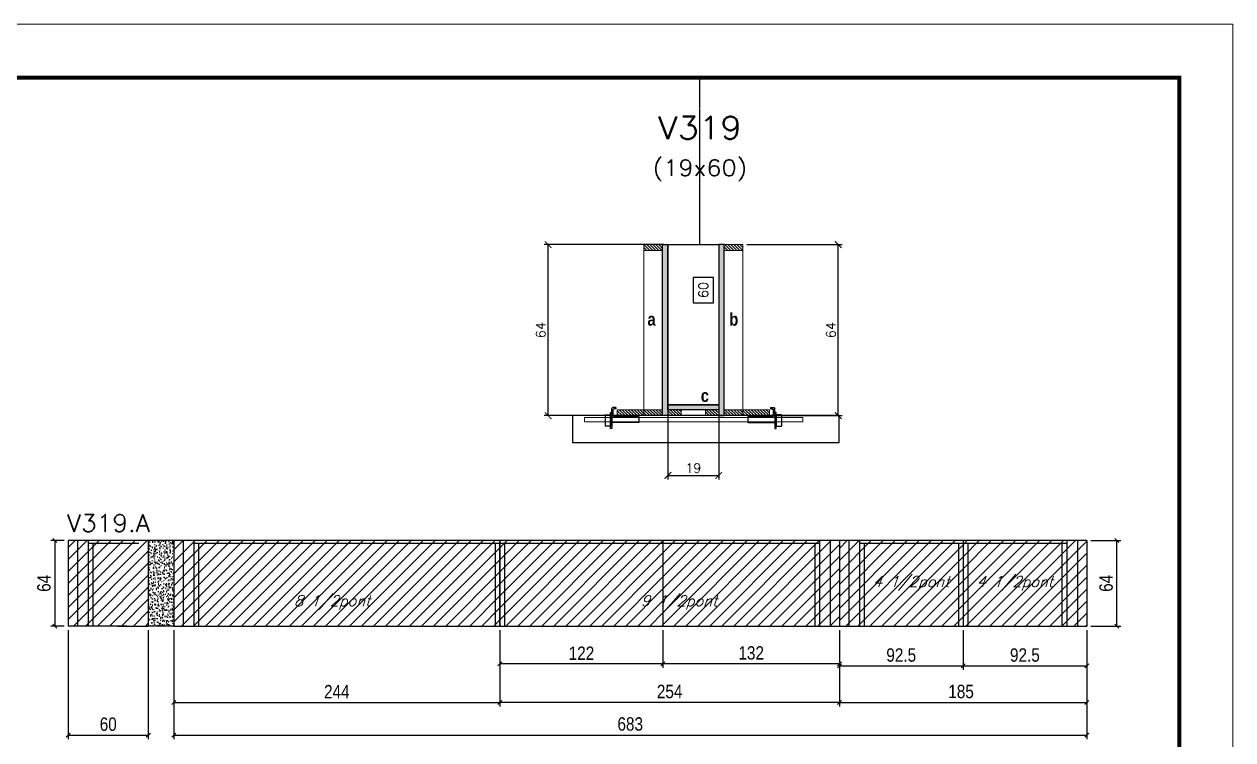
# Model space of a CAD drawing. Extents: x 137137 to 143418, y 10464 to 34486.
# Drawn here: x 142473 to 143377, y 24762 to 25297 of the extents above; entities that cross this region are included whole.
import ezdxf
from ezdxf.enums import TextEntityAlignment as Align

# ---------------------------------------------------------------- set-up
doc = ezdxf.new("R2010")
doc.units = 0
doc.linetypes.add('DASHED', pattern=[0.75, 0.5, -0.25])
doc.linetypes.add('HIDDEN', pattern=[0.375, 0.25, -0.125])
for name, color, linetype in [('barrote', 251, 'Continuous'), ('COTA', 241, 'Continuous'), ('Cota Seção (2x)', 4, 'Continuous'), ('detalhes', 4, 'Continuous'), ('Painéis', 200, 'Continuous'), ('presilha', 1, 'Continuous'), ('SARR_2.2x7', 40, 'Continuous'), ('SARR_3.5x7', 81, 'Continuous'), ('texto', 7, 'Continuous'), ('Texto de Titulo', 7, 'Continuous'), ('Texto Qtd Sarr', 242, 'Continuous')]:
    doc.layers.add(name, color=color, linetype=linetype)
for name, color, linetype, lineweight in [('CONCRETO', 251, 'Continuous', 25), ('Folhas', 255, 'Continuous', 9), ('Hachura', 251, 'Continuous', 9), ('Madeira', 126, 'Continuous', 18), ('SARRAFO DE PRESSAO', 251, 'DASHED', 9), ('SCO-___-LAJ', 2, 'Continuous', 0), ('Texto Seção', 7, 'Continuous', 15)]:
    doc.layers.add(name, color=color, linetype=linetype, lineweight=lineweight)
doc.styles.add('COTA TECNICA', font='techl___.ttf', dxfattribs={"height": 10})
doc.styles.add('REGUA-120', font='ROMANS.shx', dxfattribs={"height": 15})
doc.styles.add('Romans', font='romans.shx')
doc.styles.add('TECNICA', font='techb___.ttf', dxfattribs={"height": 10})
doc.dimstyles.new('Cota Seção (2x)', dxfattribs={"dimtxt": 7, "dimasz": 5, "dimexe": 3, "dimexo": 3, "dimgap": 2, "dimtad": 3, "dimdec": 1, "dimlfac": 0.5, "dimzin": 12, "dimdsep": 46, "dimtxsty": 'Romans', "dimblk": 'ARCHTICK', "dimcen": 0, "dimclrd": 4, "dimclre": 4, "dimclrt": 1, "dimadec": 1, "dimazin": 3, "dimtfac": 1, "dimtdec": 1, "dimtmove": 0, "dimatfit": 3, "dimldrblk": 'OBLIQUE', "dimfxl": 1, "dimtolj": 1, "dimtzin": 12, "dimarcsym": 0})
doc.dimstyles.new('Cota Seção interna', dxfattribs={"dimtxt": 7, "dimasz": 6, "dimexe": 0.18, "dimexo": 2, "dimgap": -4, "dimtad": 3, "dimdec": 1, "dimlfac": 0.5, "dimzin": 12, "dimdsep": 46, "dimtxsty": 'Romans', "dimblk": 'ARCHTICK', "dimcen": 0.09, "dimse1": 1, "dimse2": 1, "dimsd1": 1, "dimsd2": 1, "dimclrd": 180, "dimclre": 5, "dimclrt": 1, "dimadec": 0, "dimazin": 3, "dimtfac": 1, "dimtdec": 1, "dimtofl": 0, "dimtmove": 0, "dimatfit": 3, "dimldrblk": 'ARCHTICK', "dimfxl": 1, "dimtolj": 1, "dimtzin": 0, "dimarcsym": 0})
doc.dimstyles.new('PAINEL', dxfattribs={"dimtxt": 10, "dimasz": 3, "dimexe": 3, "dimexo": 3, "dimgap": 3, "dimtad": 1, "dimdec": 1, "dimzin": 12, "dimdsep": 46, "dimtxsty": 'COTA TECNICA', "dimblk1": 'OBLIQUE', "dimblk2": 'OBLIQUE', "dimsah": 1, "dimcen": 0.9, "dimclrd": 4, "dimclre": 4, "dimclrt": 240, "dimadec": 1, "dimazin": 3, "dimtfac": 1, "dimtdec": 1, "dimtmove": 0, "dimatfit": 3, "dimfxl": 1, "dimtolj": 1, "dimtzin": 12, "dimarcsym": 0})
pattern_1 = [(315, (165911.305, 16774.5315), (1.12253202, 1.12253202), [])]
pattern_2 = [(315, (165911.305, 16700.9315), (1.12253202, 1.12253202), [])]
pattern_3 = [(45, (4571.397, -6891.4506), (-4.49012806, 4.49012806), [])]
pattern_4 = [(45, (1007.3944, -8015.778), (-4.49012806, 4.49012806), [])]

# ---------------------------------------------------------------- blocks, each defined once
blk = doc.blocks.new('9999999999')
at = {"layer": 'Folhas'}
blk.add_lwpolyline([(98138.98, 34190.21), (99623.98, 34190.21), (99623.98, 35240.21), (98138.98, 35240.21)], close=True, dxfattribs=at)
at = {"layer": 'Folhas', "color": 30, "const_width": 3}
blk.add_lwpolyline([(98213.98, 34230.21), (99583.98, 34230.21), (99583.98, 35200.21), (98213.98, 35200.21)], close=True, dxfattribs=at)
blk = doc.blocks.new('_Oblique')
at = {"color": 0, "linetype": 'ByBlock', "lineweight": -2}
blk.add_line((-0.5, -0.5), (0.5, 0.5), dxfattribs=at)
blk = doc.blocks.new('*D1486')
at = {"layer": 'COTA', "color": 4, "linetype": 'ByBlock', "lineweight": -2, "transparency": 16777216}
for p, q in [((142502.99, 24910.68), (142493.06, 24910.68)), ((142496.06, 24910.68), (142496.06, 24846.68)), ((142502.99, 24846.68), (142493.06, 24846.68))]:
    blk.add_line(p, q, dxfattribs=at)
at = {"layer": 'Defpoints', "color": 0, "linetype": 'ByBlock', "transparency": 16777216}
for p in [(142505.99, 24910.68), (142496.06, 24846.68), (142505.99, 24846.68)]:
    blk.add_point(p, dxfattribs=at)
at = {"layer": 'COTA', "color": 4, "linetype": 'ByBlock', "lineweight": -2, "transparency": 16777216, "xscale": 3, "yscale": 3, "zscale": 3}
for p, rotation in [((142496.06, 24910.68), 90), ((142496.06, 24846.68), 270)]:
    blk.add_blockref('_Oblique', p, dxfattribs=dict(at, rotation=rotation))
at = {"layer": 'COTA', "color": 240, "linetype": 'ByBlock', "transparency": 16777216, "insert": (142487.95, 24878.68), "char_height": 10, "attachment_point": 5, "rotation": 90, "style": 'COTA TECNICA'}
blk.add_mtext('\\A1;64', dxfattribs=at)
blk = doc.blocks.new('*D1487')
at = {"layer": 'COTA', "color": 4, "linetype": 'ByBlock', "lineweight": -2, "transparency": 16777216}
for p, q in [((142505.99, 24843.68), (142505.99, 24762.11)), ((142565.99, 24843.68), (142565.99, 24762.11)), ((142505.99, 24765.11), (142565.99, 24765.11))]:
    blk.add_line(p, q, dxfattribs=at)
at = {"layer": 'Defpoints', "color": 0, "linetype": 'ByBlock', "transparency": 16777216}
for p in [(142505.99, 24846.68), (142565.99, 24846.68), (142565.99, 24765.11)]:
    blk.add_point(p, dxfattribs=at)
at = {"layer": 'COTA', "color": 4, "linetype": 'ByBlock', "lineweight": -2, "transparency": 16777216, "xscale": 3, "yscale": 3, "zscale": 3, "rotation": 180}
blk.add_blockref('_Oblique', (142505.99, 24765.11), dxfattribs=at)
at = {"layer": 'COTA', "color": 4, "linetype": 'ByBlock', "lineweight": -2, "transparency": 16777216, "xscale": 3, "yscale": 3, "zscale": 3}
blk.add_blockref('_Oblique', (142565.99, 24765.11), dxfattribs=at)
at = {"layer": 'COTA', "color": 240, "linetype": 'ByBlock', "transparency": 16777216, "insert": (142535.99, 24773.22), "char_height": 10, "attachment_point": 5, "style": 'COTA TECNICA'}
blk.add_mtext('\\A1;60', dxfattribs=at)
blk = doc.blocks.new('*D1455')
at = {"layer": 'COTA', "color": 4, "linetype": 'ByBlock', "lineweight": -2, "transparency": 16777216}
for p, q in [((142584.99, 24843.68), (142584.99, 24786.55)), ((142828.99, 24843.68), (142828.99, 24786.55)), ((142584.99, 24789.55), (142828.99, 24789.55))]:
    blk.add_line(p, q, dxfattribs=at)
at = {"layer": 'Defpoints', "color": 0, "linetype": 'ByBlock', "transparency": 16777216}
for p in [(142584.99, 24846.68), (142828.99, 24846.68), (142828.99, 24789.55)]:
    blk.add_point(p, dxfattribs=at)
at = {"layer": 'COTA', "color": 4, "linetype": 'ByBlock', "lineweight": -2, "transparency": 16777216, "xscale": 3, "yscale": 3, "zscale": 3, "rotation": 180}
blk.add_blockref('_Oblique', (142584.99, 24789.55), dxfattribs=at)
at = {"layer": 'COTA', "color": 4, "linetype": 'ByBlock', "lineweight": -2, "transparency": 16777216, "xscale": 3, "yscale": 3, "zscale": 3}
blk.add_blockref('_Oblique', (142828.99, 24789.55), dxfattribs=at)
at = {"layer": 'COTA', "color": 240, "linetype": 'ByBlock', "transparency": 16777216, "insert": (142706.99, 24797.62), "char_height": 10, "attachment_point": 5, "style": 'COTA TECNICA'}
blk.add_mtext('\\A1;244', dxfattribs=at)
blk = doc.blocks.new('*D1456')
at = {"layer": 'COTA', "color": 4, "linetype": 'ByBlock', "lineweight": -2, "transparency": 16777216}
for p, q in [((142828.99, 24843.68), (142828.99, 24786.55)), ((143082.99, 24843.68), (143082.99, 24786.55)), ((143082.99, 24789.55), (142828.99, 24789.55))]:
    blk.add_line(p, q, dxfattribs=at)
at = {"layer": 'Defpoints', "color": 0, "linetype": 'ByBlock', "transparency": 16777216}
for p in [(142828.99, 24846.68), (143082.99, 24846.68), (142828.99, 24789.55)]:
    blk.add_point(p, dxfattribs=at)
at = {"layer": 'COTA', "color": 4, "linetype": 'ByBlock', "lineweight": -2, "transparency": 16777216, "xscale": 3, "yscale": 3, "zscale": 3, "rotation": 180}
blk.add_blockref('_Oblique', (142828.99, 24789.55), dxfattribs=at)
at = {"layer": 'COTA', "color": 4, "linetype": 'ByBlock', "lineweight": -2, "transparency": 16777216, "xscale": 3, "yscale": 3, "zscale": 3}
blk.add_blockref('_Oblique', (143082.99, 24789.55), dxfattribs=at)
at = {"layer": 'COTA', "color": 240, "linetype": 'ByBlock', "transparency": 16777216, "insert": (142955.99, 24797.66), "char_height": 10, "attachment_point": 5, "style": 'COTA TECNICA'}
blk.add_mtext('\\A1;254', dxfattribs=at)
blk = doc.blocks.new('*D1457')
at = {"layer": 'COTA', "color": 4, "linetype": 'ByBlock', "lineweight": -2, "transparency": 16777216}
for p, q in [((142950.99, 24843.68), (142950.99, 24815.32)), ((143082.99, 24843.68), (143082.99, 24815.32)), ((143082.99, 24818.32), (142950.99, 24818.32))]:
    blk.add_line(p, q, dxfattribs=at)
at = {"layer": 'Defpoints', "color": 0, "linetype": 'ByBlock', "transparency": 16777216}
for p in [(142950.99, 24846.68), (143082.99, 24846.68), (142950.99, 24818.32)]:
    blk.add_point(p, dxfattribs=at)
at = {"layer": 'COTA', "color": 4, "linetype": 'ByBlock', "lineweight": -2, "transparency": 16777216, "xscale": 3, "yscale": 3, "zscale": 3, "rotation": 180}
blk.add_blockref('_Oblique', (142950.99, 24818.32), dxfattribs=at)
at = {"layer": 'COTA', "color": 4, "linetype": 'ByBlock', "lineweight": -2, "transparency": 16777216, "xscale": 3, "yscale": 3, "zscale": 3}
blk.add_blockref('_Oblique', (143082.99, 24818.32), dxfattribs=at)
at = {"layer": 'COTA', "color": 240, "linetype": 'ByBlock', "transparency": 16777216, "insert": (143016.99, 24826.53), "char_height": 10, "attachment_point": 5, "style": 'COTA TECNICA'}
blk.add_mtext('\\A1;132', dxfattribs=at)
blk = doc.blocks.new('*D1458')
at = {"layer": 'COTA', "color": 4, "linetype": 'ByBlock', "lineweight": -2, "transparency": 16777216}
for p, q in [((142828.99, 24843.68), (142828.99, 24815.32)), ((142950.99, 24843.68), (142950.99, 24815.32)), ((142950.99, 24818.32), (142828.99, 24818.32))]:
    blk.add_line(p, q, dxfattribs=at)
at = {"layer": 'Defpoints', "color": 0, "linetype": 'ByBlock', "transparency": 16777216}
for p in [(142828.99, 24846.68), (142950.99, 24846.68), (142828.99, 24818.32)]:
    blk.add_point(p, dxfattribs=at)
at = {"layer": 'COTA', "color": 4, "linetype": 'ByBlock', "lineweight": -2, "transparency": 16777216, "xscale": 3, "yscale": 3, "zscale": 3, "rotation": 180}
blk.add_blockref('_Oblique', (142828.99, 24818.32), dxfattribs=at)
at = {"layer": 'COTA', "color": 4, "linetype": 'ByBlock', "lineweight": -2, "transparency": 16777216, "xscale": 3, "yscale": 3, "zscale": 3}
blk.add_blockref('_Oblique', (142950.99, 24818.32), dxfattribs=at)
at = {"layer": 'COTA', "color": 240, "linetype": 'ByBlock', "transparency": 16777216, "insert": (142889.99, 24826.37), "char_height": 10, "attachment_point": 5, "style": 'COTA TECNICA'}
blk.add_mtext('\\A1;122', dxfattribs=at)
blk = doc.blocks.new('_ArchTick')
at = {"color": 0, "linetype": 'ByBlock', "const_width": 0.15}
blk.add_lwpolyline([(-0.5, -0.5), (0.5, 0.5)], dxfattribs=at)
blk = doc.blocks.new('*D1459')
at = {"layer": 'COTA', "color": 4, "lineweight": -2, "transparency": 16777216}
for p, q in [((142951.68, 25132.18), (142862.04, 25132.18)), ((142865.04, 25004.18), (142865.04, 25132.18)), ((142913.68, 25004.18), (142862.04, 25004.18))]:
    blk.add_line(p, q, dxfattribs=at)
at = {"layer": 'Defpoints', "color": 0, "transparency": 16777216}
for p in [(142865.04, 25132.18), (142954.68, 25132.18), (142916.68, 25004.18)]:
    blk.add_point(p, dxfattribs=at)
at = {"layer": 'COTA', "color": 4, "lineweight": -2, "transparency": 16777216, "xscale": 5, "yscale": 5, "zscale": 5}
for p, rotation in [((142865.04, 25132.18), 90), ((142865.04, 25004.18), 270)]:
    blk.add_blockref('_ArchTick', p, dxfattribs=dict(at, rotation=rotation))
at = {"layer": 'COTA', "color": 1, "transparency": 16777216, "insert": (142859.54, 25068.18), "char_height": 7, "attachment_point": 5, "rotation": 90, "style": 'Romans'}
blk.add_mtext('\\A1;64', dxfattribs=at)
blk = doc.blocks.new('*D1460')
at = {"layer": 'COTA', "color": 4, "lineweight": -2, "transparency": 16777216}
for p, q in [((143013.68, 25132.18), (143085.16, 25132.18)), ((143082.16, 25004.18), (143082.16, 25132.18)), ((143033.68, 25004.18), (143085.16, 25004.18))]:
    blk.add_line(p, q, dxfattribs=at)
at = {"layer": 'Defpoints', "color": 0, "transparency": 16777216}
for p in [(143010.68, 25132.18), (143082.16, 25132.18), (143030.68, 25004.18)]:
    blk.add_point(p, dxfattribs=at)
at = {"layer": 'COTA', "color": 4, "lineweight": -2, "transparency": 16777216, "xscale": 5, "yscale": 5, "zscale": 5}
for p, rotation in [((143082.16, 25132.18), 90), ((143082.16, 25004.18), 270)]:
    blk.add_blockref('_ArchTick', p, dxfattribs=dict(at, rotation=rotation))
at = {"layer": 'COTA', "color": 1, "transparency": 16777216, "insert": (143076.66, 25068.18), "char_height": 7, "attachment_point": 5, "rotation": 90, "style": 'Romans'}
blk.add_mtext('\\A1;64', dxfattribs=at)
blk = doc.blocks.new('*D1461')
at = {"layer": 'Cota Seção (2x)', "color": 180, "lineweight": -2, "transparency": 16777216}
for p, q in [((142988.68, 25107.68), (142973.68, 25107.68)), ((142973.68, 25107.68), (142973.68, 25088.68)), ((142988.68, 25088.68), (142988.68, 25107.68)), ((142973.68, 25088.68), (142988.68, 25088.68))]:
    blk.add_line(p, q, dxfattribs=at)
at = {"layer": 'Defpoints', "color": 0, "transparency": 16777216}
for p in [(142992.68, 25132.18), (142992.68, 25132.18), (142992.68, 25012.18)]:
    blk.add_point(p, dxfattribs=at)
at = {"layer": 'Cota Seção (2x)', "color": 1, "transparency": 16777216, "insert": (142981.18, 25098.18), "char_height": 7, "attachment_point": 5, "rotation": 90, "style": 'Romans'}
blk.add_mtext('\\A1;60', dxfattribs=at)
blk = doc.blocks.new('titulo1')
at = {"layer": 'Defpoints', "color": 252, "linetype": 'HIDDEN', "ltscale": 2}
blk.add_line((0, 0), (0, 125), dxfattribs=at)
at = {"layer": 'Defpoints', "style": 'Romans', "oblique": 15}
blk.add_attdef('FOLHA', text='', height=10, dxfattribs=at).set_placement((0, 15.58), align=Align.MIDDLE_CENTER)
at = {"layer": 'Texto Qtd Sarr', "color": 3, "style": 'Romans', "oblique": 15}
for tag, height, p in [('TITULO', 17, (0, 71.45)), ('SEÇÃO', 12, (0, 41.55))]:
    blk.add_attdef(tag, text='', height=height, dxfattribs=at).set_placement(p, align=Align.MIDDLE_CENTER)
blk = doc.blocks.new('PRESILHA METÁLICA 1')
at = {"layer": 'presilha'}
for p, q in [((6, 15.5), (7.5, 15.5)), ((6, -2.5), (6, 15.5)), ((7.5, 10.6), (7.5, 19.9)), ((7.5, 15.5), (7.5, -2.5)), ((12, 21), (8.6, 21)), ((9, 11.6), (9, 18.9)), ((12, 19.5), (9.6, 19.5)), ((12, 21), (12, 19.5)), ((0, 13), (6, 13)), ((0, 13), (0, 0)), ((6, 0), (0, 0)), ((6, 13), (6, 0)), ((37.5, 4.1), (7.5, 4.1)), ((37.5, 11), (9.6, 11)), ((37.5, 11), (37.5, 4.1)), ((7.5, -2.5), (6, -2.5))]:
    blk.add_line(p, q, dxfattribs=at)
for centre, radius, start, end in [((8.6, 19.9), 1.14, 90, 180), ((9.6, 18.9), 0.57, 90, 180), ((9.6, 11.6), 0.57, 180, 270)]:
    blk.add_arc(centre, radius, start, end, dxfattribs=at)
blk = doc.blocks.new('*D1462')
at = {"layer": 'COTA', "color": 4, "lineweight": -2, "transparency": 16777216}
for p, q in [((142954.68, 25005.58), (142954.68, 24956.45)), ((142992.68, 25005.58), (142992.68, 24956.45)), ((142954.68, 24959.45), (142992.68, 24959.45))]:
    blk.add_line(p, q, dxfattribs=at)
at = {"layer": 'Defpoints', "color": 0, "transparency": 16777216}
for p in [(142954.68, 25008.58), (142992.68, 25008.58), (142992.68, 24959.45)]:
    blk.add_point(p, dxfattribs=at)
at = {"layer": 'COTA', "color": 4, "lineweight": -2, "transparency": 16777216, "xscale": 5, "yscale": 5, "zscale": 5, "rotation": 180}
blk.add_blockref('_ArchTick', (142954.68, 24959.45), dxfattribs=at)
at = {"layer": 'COTA', "color": 4, "lineweight": -2, "transparency": 16777216, "xscale": 5, "yscale": 5, "zscale": 5}
blk.add_blockref('_ArchTick', (142992.68, 24959.45), dxfattribs=at)
at = {"layer": 'COTA', "color": 1, "transparency": 16777216, "insert": (142973.68, 24964.95), "char_height": 7, "attachment_point": 5, "style": 'Romans'}
blk.add_mtext('\\A1;19', dxfattribs=at)
blk = doc.blocks.new('*D1490')
at = {"layer": 'COTA', "color": 4, "lineweight": -2, "ltscale": 25, "transparency": 16777216}
for p, q in [((142584.99, 24843.68), (142584.99, 24762.11)), ((143267.99, 24843.68), (143267.99, 24762.11)), ((142584.99, 24765.11), (143267.99, 24765.11))]:
    blk.add_line(p, q, dxfattribs=at)
at = {"layer": 'Defpoints', "color": 0, "ltscale": 25, "transparency": 16777216}
for p in [(142584.99, 24846.68), (143267.99, 24846.68), (143267.99, 24765.11)]:
    blk.add_point(p, dxfattribs=at)
at = {"layer": 'COTA', "color": 4, "lineweight": -2, "ltscale": 25, "transparency": 16777216, "xscale": 3, "yscale": 3, "zscale": 3, "rotation": 180}
blk.add_blockref('_Oblique', (142584.99, 24765.11), dxfattribs=at)
at = {"layer": 'COTA', "color": 4, "lineweight": -2, "ltscale": 25, "transparency": 16777216, "xscale": 3, "yscale": 3, "zscale": 3}
blk.add_blockref('_Oblique', (143267.99, 24765.11), dxfattribs=at)
at = {"layer": 'COTA', "color": 240, "ltscale": 25, "transparency": 16777216, "insert": (142926.49, 24773.35), "char_height": 10, "attachment_point": 5, "style": 'COTA TECNICA'}
blk.add_mtext('\\A1;683', dxfattribs=at)
blk = doc.blocks.new('*D1463')
at = {"layer": 'COTA', "color": 4, "linetype": 'ByBlock', "lineweight": -2, "transparency": 16777216}
for p, q in [((143270.99, 24910.68), (143293.61, 24910.68)), ((143290.61, 24846.68), (143290.61, 24910.68)), ((143270.99, 24846.68), (143293.61, 24846.68))]:
    blk.add_line(p, q, dxfattribs=at)
at = {"layer": 'Defpoints', "color": 0, "linetype": 'ByBlock', "transparency": 16777216}
for p in [(143267.99, 24910.68), (143290.61, 24910.68), (143267.99, 24846.68)]:
    blk.add_point(p, dxfattribs=at)
at = {"layer": 'COTA', "color": 4, "linetype": 'ByBlock', "lineweight": -2, "transparency": 16777216, "xscale": 3, "yscale": 3, "zscale": 3}
for p, rotation in [((143290.61, 24910.68), 90), ((143290.61, 24846.68), 270)]:
    blk.add_blockref('_Oblique', p, dxfattribs=dict(at, rotation=rotation))
at = {"layer": 'COTA', "color": 240, "linetype": 'ByBlock', "transparency": 16777216, "insert": (143282.51, 24878.68), "char_height": 10, "attachment_point": 5, "rotation": 90, "style": 'COTA TECNICA'}
blk.add_mtext('\\A1;64', dxfattribs=at)
blk = doc.blocks.new('*D1492')
at = {"layer": 'COTA', "color": 4, "lineweight": -2, "transparency": 16777216}
for p, q in [((143082.99, 24843.68), (143082.99, 24813.82)), ((143175.49, 24843.68), (143175.49, 24813.82)), ((143082.99, 24816.82), (143175.49, 24816.82))]:
    blk.add_line(p, q, dxfattribs=at)
at = {"layer": 'Defpoints', "color": 0, "transparency": 16777216}
for p in [(143082.99, 24846.68), (143175.49, 24846.68), (143175.49, 24816.82)]:
    blk.add_point(p, dxfattribs=at)
at = {"layer": 'COTA', "color": 4, "lineweight": -2, "transparency": 16777216, "xscale": 3, "yscale": 3, "zscale": 3, "rotation": 180}
blk.add_blockref('_Oblique', (143082.99, 24816.82), dxfattribs=at)
at = {"layer": 'COTA', "color": 4, "lineweight": -2, "transparency": 16777216, "xscale": 3, "yscale": 3, "zscale": 3}
blk.add_blockref('_Oblique', (143175.49, 24816.82), dxfattribs=at)
at = {"layer": 'COTA', "color": 240, "transparency": 16777216, "insert": (143129.24, 24824.95), "char_height": 10, "attachment_point": 5, "style": 'COTA TECNICA'}
blk.add_mtext('\\A1;92.5', dxfattribs=at)
blk = doc.blocks.new('*D1493')
at = {"layer": 'COTA', "color": 4, "lineweight": -2, "transparency": 16777216}
for p, q in [((143175.49, 24843.68), (143175.49, 24813.82)), ((143267.99, 24843.68), (143267.99, 24813.82)), ((143175.49, 24816.82), (143267.99, 24816.82))]:
    blk.add_line(p, q, dxfattribs=at)
at = {"layer": 'Defpoints', "color": 0, "transparency": 16777216}
for p in [(143175.49, 24846.68), (143267.99, 24846.68), (143267.99, 24816.82)]:
    blk.add_point(p, dxfattribs=at)
at = {"layer": 'COTA', "color": 4, "lineweight": -2, "transparency": 16777216, "xscale": 3, "yscale": 3, "zscale": 3, "rotation": 180}
blk.add_blockref('_Oblique', (143175.49, 24816.82), dxfattribs=at)
at = {"layer": 'COTA', "color": 4, "lineweight": -2, "transparency": 16777216, "xscale": 3, "yscale": 3, "zscale": 3}
blk.add_blockref('_Oblique', (143267.99, 24816.82), dxfattribs=at)
at = {"layer": 'COTA', "color": 240, "transparency": 16777216, "insert": (143221.74, 24824.95), "char_height": 10, "attachment_point": 5, "style": 'COTA TECNICA'}
blk.add_mtext('\\A1;92.5', dxfattribs=at)
blk = doc.blocks.new('*D1494')
at = {"layer": 'COTA', "color": 4, "lineweight": -2, "ltscale": 25, "transparency": 16777216}
for p, q in [((143082.99, 24843.68), (143082.99, 24786.55)), ((143267.99, 24843.68), (143267.99, 24786.55)), ((143082.99, 24789.55), (143267.99, 24789.55))]:
    blk.add_line(p, q, dxfattribs=at)
at = {"layer": 'Defpoints', "color": 0, "ltscale": 25, "transparency": 16777216}
for p in [(143082.99, 24846.68), (143267.99, 24846.68), (143267.99, 24789.55)]:
    blk.add_point(p, dxfattribs=at)
at = {"layer": 'COTA', "color": 4, "lineweight": -2, "ltscale": 25, "transparency": 16777216, "xscale": 3, "yscale": 3, "zscale": 3, "rotation": 180}
blk.add_blockref('_Oblique', (143082.99, 24789.55), dxfattribs=at)
at = {"layer": 'COTA', "color": 4, "lineweight": -2, "ltscale": 25, "transparency": 16777216, "xscale": 3, "yscale": 3, "zscale": 3}
blk.add_blockref('_Oblique', (143267.99, 24789.55), dxfattribs=at)
at = {"layer": 'COTA', "color": 240, "ltscale": 25, "transparency": 16777216, "insert": (143173.99, 24797.68), "char_height": 10, "attachment_point": 5, "style": 'COTA TECNICA'}
blk.add_mtext('\\A1;185', dxfattribs=at)

msp = doc.modelspace()

# ---------------------------------------------------------------- hatches: boundary and pattern name
at = {"layer": 'COTA', "linetype": 'ByBlock'}
h = msp.add_hatch(dxfattribs=at)
h.set_pattern_fill('AR-CONC', color=256, scale=0.03)
h.set_pattern_definition([(50, (8944.1408, -6442.2922), (5.46554007, -0.47817257), [0.5715, -6.2865]), (355, (8944.141, -6442.292), (-1.05730264, 5.73170536), [0.4572, -5.02921753]), (100.4514447, (8944.596, -6442.332), (4.40823741, 5.25353256), [0.48570026, -5.34270734]), (46.1842, (8944.141, -6440.768), (8.13237123, -1.26126984), [0.85725, -9.42975]), (96.6355576, (8944.8185, -6440.873), (7.122124, 7.42278374), [0.7285507, -8.01406824]), (351.184151, (8944.141, -6440.768), (7.122124, 7.42278374), [0.685799, -7.54379196]), (21, (8944.9028, -6441.1492), (4.54843174, -3.06795595), [0.5715, -6.2865]), (326, (8944.903, -6441.149), (1.85406085, 5.52563898), [0.4572, -5.0292]), (71.451445, (8945.282, -6441.405), (6.40249258, 2.45768307), [0.48570026, -5.34269813]), (37.5, (8944.1408, -6442.2922), (0.092658098, 2.536651166), [0, -4.96824, 0, -5.1054, 0, -5.04825]), (7.5, (8944.1408, -6442.2922), (2.004589875, 3.005417245), [0, -2.91084, 0, -4.85394, 0, -1.92405]), (327.5, (8942.4415, -6442.2922), (4.067717855, -0.17186232), [0, -1.905, 0, -5.9436, 0, -7.8867]), (317.5, (8941.6795, -6442.2922), (4.44387544, 0.76279473), [0, -2.4765, 0, -3.94716, 0, -5.6007])])
h.paths.add_polyline_path([(142584.99, 24910.68), (142565.99, 24910.68), (142565.99, 24846.68), (142584.99, 24846.68)])
at = {"layer": 'Hachura'}
h = msp.add_hatch(dxfattribs=at)
h.set_pattern_fill('ANSI31', color=256, scale=0.5, angle=270, style=0)
h.set_pattern_definition([(315, (165911.305, 16824.5315), (1.12253202, 1.12253202), [])])
h.paths.add_polyline_path([(142950.68, 25127.78), (142950.68, 25132.18), (142936.68, 25132.18), (142936.68, 25127.78)])
h = msp.add_hatch(color=256, dxfattribs=at)
h.dxf.hatch_style = 1
h.paths.add_polyline_path([(142950.68, 25132.18), (142954.68, 25132.18), (142954.68, 25004.18), (142950.68, 25004.18)])
h = msp.add_hatch(color=256, dxfattribs=at)
h.dxf.hatch_style = 1
h.paths.add_polyline_path([(142996.68, 25132.18), (142992.68, 25132.18), (142992.68, 25004.18), (142996.68, 25004.18)])
h = msp.add_hatch(dxfattribs=at)
h.set_pattern_fill('ANSI31', color=256, scale=0.5, angle=270, style=0)
h.set_pattern_definition([(315, (165911.3147, 16824.5315), (1.12253202, 1.12253202), [])])
h.paths.add_polyline_path([(142996.68, 25127.78), (142996.68, 25132.18), (143010.68, 25132.18), (143010.68, 25127.78)])
h = msp.add_hatch(color=256, dxfattribs=at)
h.dxf.hatch_style = 1
h.paths.add_polyline_path([(142954.68, 25008.58), (142954.68, 25012.18), (142992.68, 25012.18), (142992.68, 25008.58)])
h = msp.add_hatch(dxfattribs=at)
h.set_pattern_fill('ANSI31', color=256, scale=0.5, angle=270, style=0)
h.set_pattern_definition(pattern_1)
h.paths.add_polyline_path([(142916.68, 25004.18), (142916.68, 25008.58), (142936.68, 25008.58), (142936.68, 25004.18)])
h = msp.add_hatch(dxfattribs=at)
h.set_pattern_fill('ANSI31', color=256, scale=0.5, angle=270, style=0)
h.set_pattern_definition(pattern_2)
h.paths.add_polyline_path([(142950.68, 25004.18), (142950.68, 25008.58), (142936.68, 25008.58), (142936.68, 25004.18)])
h = msp.add_hatch(dxfattribs=at)
h.set_pattern_fill('ANSI31', color=256, scale=0.5, angle=270, style=0)
h.set_pattern_definition(pattern_1)
h.paths.add_polyline_path([(142954.68, 25004.18), (142954.68, 25008.58), (142964.68, 25008.58), (142964.68, 25004.18)])
h = msp.add_hatch(dxfattribs=at)
h.set_pattern_fill('ANSI31', color=256, scale=0.5, angle=270, style=0)
h.set_pattern_definition(pattern_1)
h.paths.add_polyline_path([(142992.68, 25004.18), (142992.68, 25008.58), (142982.68, 25008.58), (142982.68, 25004.18)])
h = msp.add_hatch(dxfattribs=at)
h.set_pattern_fill('ANSI31', color=256, scale=0.5, angle=270, style=0)
h.set_pattern_definition(pattern_2)
h.paths.add_polyline_path([(142996.68, 25004.18), (142996.68, 25008.58), (143010.68, 25008.58), (143010.68, 25004.18)])
h = msp.add_hatch(dxfattribs=at)
h.set_pattern_fill('ANSI31', color=256, scale=0.5, angle=270, style=0)
h.set_pattern_definition(pattern_1)
h.paths.add_polyline_path([(143030.68, 25004.18), (143030.68, 25008.58), (143010.68, 25008.58), (143010.68, 25004.18)])
at = {"layer": 'Hachura', "linetype": 'ByBlock'}
h = msp.add_hatch(dxfattribs=at)
h.set_pattern_fill('ANSI31', color=256, scale=2)
h.set_pattern_definition(pattern_3)
h.paths.add_polyline_path([(142505.99, 24910.68), (142505.99, 24846.68), (142549.99, 24846.68), (142549.99, 24846.68), (142565.99, 24846.68), (142565.99, 24910.68)])
h = msp.add_hatch(dxfattribs=at)
h.set_pattern_fill('ANSI31', color=256, scale=2)
h.set_pattern_definition(pattern_3)
h.paths.add_polyline_path([(142828.99, 24910.68), (142584.99, 24910.68), (142584.99, 24846.68), (142729.99, 24846.68), (142828.99, 24846.68)])
h.paths.add_polyline_path([(142667.15, 24856.35), (142734.77, 24856.35), (142740.27, 24872.32), (142672.65, 24872.32)], flags=24)
h = msp.add_hatch(dxfattribs=at)
h.set_pattern_fill('ANSI31', color=256, scale=2)
h.set_pattern_definition(pattern_3)
h.paths.add_polyline_path([(142950.99, 24910.68), (142828.99, 24910.68), (142828.99, 24846.68), (142950.99, 24846.68)])
h = msp.add_hatch(dxfattribs=at)
h.set_pattern_fill('ANSI31', color=256, scale=2)
h.set_pattern_definition(pattern_3)
h.paths.add_polyline_path([(143082.99, 24910.68), (142950.99, 24910.68), (142950.99, 24846.68), (143082.99, 24846.68)])
h = msp.add_hatch(dxfattribs=at)
h.set_pattern_fill('ANSI31', color=256, scale=2)
h.set_pattern_definition(pattern_4)
h.paths.add_polyline_path([(143082.99, 24910.68), (143082.99, 24846.68), (143175.49, 24846.68), (143175.49, 24910.68)])
h.paths.add_polyline_path([(143100.17, 24870.69), (143167.79, 24870.69), (143173.29, 24886.66), (143105.67, 24886.66)], flags=24)
h = msp.add_hatch(dxfattribs=at)
h.set_pattern_fill('ANSI31', color=256, scale=2)
h.set_pattern_definition(pattern_4)
h.paths.add_polyline_path([(143175.49, 24910.68), (143175.49, 24846.68), (143267.99, 24846.68), (143267.99, 24910.68)])
h.paths.add_polyline_path([(143177.67, 24870.69), (143245.29, 24870.69), (143250.79, 24886.66), (143183.17, 24886.66)], flags=24)

# ---------------------------------------------------------------- linework, layer by layer
at = {"layer": 'barrote'}
msp.add_lwpolyline([(142883.23, 24984.18), (143082.81, 24984.18), (143082.81, 25004.18), (142883.23, 25004.18)], close=True, dxfattribs=at)
at = {"layer": 'CONCRETO'}
msp.add_lwpolyline([(142954.68, 25132.18), (142954.68, 25132.18), (142954.68, 25132.18), (142954.68, 25132.18), (142992.68, 25132.18), (142992.68, 25132.18), (142992.68, 25132.18), (142992.68, 25012.18), (142954.68, 25012.18), (142954.68, 25132.18)], close=True, dxfattribs=at)
at = {"layer": 'COTA', "linetype": 'ByBlock'}
for p, q in [((142584.99, 24910.68), (142565.99, 24910.68)), ((142584.99, 24846.68), (142565.99, 24846.68))]:
    msp.add_line(p, q, dxfattribs=at)
at = {"layer": 'Madeira'}
for points in [[(142950.68, 25127.78), (142950.68, 25132.18), (142936.68, 25132.18), (142936.68, 25127.78)], [(142950.68, 25132.18), (142936.68, 25132.18), (142936.68, 25004.18), (142950.68, 25004.18)], [(142996.68, 25127.78), (142996.68, 25132.18), (143010.68, 25132.18), (143010.68, 25127.78)], [(142996.68, 25132.18), (143010.68, 25132.18), (143010.68, 25004.18), (142996.68, 25004.18)], [(142916.68, 25004.18), (142916.68, 25008.58), (142936.68, 25008.58), (142936.68, 25004.18)], [(142950.68, 25004.18), (142950.68, 25008.58), (142936.68, 25008.58), (142936.68, 25004.18)], [(142954.68, 25004.18), (142954.68, 25008.58), (142964.68, 25008.58), (142964.68, 25004.18)], [(142992.68, 25004.18), (142992.68, 25008.58), (142982.68, 25008.58), (142982.68, 25004.18)], [(142996.68, 25004.18), (142996.68, 25008.58), (143010.68, 25008.58), (143010.68, 25004.18)], [(143030.68, 25004.18), (143030.68, 25008.58), (143010.68, 25008.58), (143010.68, 25004.18)]]:
    msp.add_lwpolyline(points, close=True, dxfattribs=at)
at = {"layer": 'Painéis', "linetype": 'ByBlock'}
for p, q in [((142505.99, 24910.68), (142505.99, 24846.68)), ((142565.99, 24910.68), (142505.99, 24910.68)), ((142565.99, 24910.68), (142565.99, 24846.68)), ((143082.99, 24910.68), (142584.99, 24910.68)), ((142584.99, 24910.68), (142584.99, 24846.68)), ((142828.99, 24846.68), (142828.99, 24910.68)), ((142828.99, 24910.68), (142828.99, 24846.68)), ((142950.99, 24910.68), (142950.99, 24846.68)), ((143082.99, 24910.68), (143082.99, 24846.68)), ((143082.99, 24910.68), (143082.99, 24846.68)), ((143267.99, 24910.68), (143082.99, 24910.68)), ((143175.49, 24910.68), (143175.49, 24846.68)), ((143267.99, 24910.68), (143267.99, 24846.68)), ((142574.42, 24888.68), (142574.26, 24888.68)), ((142549.99, 24846.68), (142505.99, 24846.68)), ((142549.99, 24846.68), (142565.99, 24846.68)), ((142549.99, 24846.68), (142549.99, 24846.68)), ((142584.99, 24846.68), (143082.99, 24846.68)), ((143082.99, 24846.68), (143267.99, 24846.68))]:
    msp.add_line(p, q, dxfattribs=at)
at = {"layer": 'Painéis'}
for points in [[(142950.68, 25132.18), (142954.68, 25132.18), (142954.68, 25004.18), (142950.68, 25004.18)], [(142996.68, 25132.18), (142992.68, 25132.18), (142992.68, 25004.18), (142996.68, 25004.18)], [(142954.68, 25008.58), (142954.68, 25012.18), (142992.68, 25012.18), (142992.68, 25008.58)]]:
    msp.add_lwpolyline(points, close=True, dxfattribs=at)
at = {"layer": 'SARR_2.2x7', "linetype": 'Continuous'}
for p, q in [((142512.99, 24910.68), (142512.99, 24846.68)), ((142591.99, 24910.68), (142591.99, 24846.68)), ((143075.99, 24910.68), (143075.99, 24846.68)), ((143089.99, 24910.68), (143089.99, 24846.68)), ((143260.99, 24910.68), (143260.99, 24846.68)), ((142558.99, 24908.48), (142520.99, 24908.48)), ((142828.99, 24908.48), (142599.99, 24908.48)), ((143067.99, 24908.48), (142828.99, 24908.48)), ((143175.49, 24908.48), (143097.99, 24908.48)), ((143252.99, 24908.48), (143175.49, 24908.48)), ((142542.99, 24846.68), (142549.99, 24846.68)), ((142542.99, 24846.68), (142542.99, 24846.68))]:
    msp.add_line(p, q, dxfattribs=at)
at = {"layer": 'SARR_3.5x7'}
for p, q in [((142520.99, 24910.68), (142520.99, 24846.68)), ((142599.99, 24910.68), (142599.99, 24846.68)), ((143067.99, 24910.68), (143067.99, 24846.68)), ((143097.99, 24910.68), (143097.99, 24846.68)), ((143252.99, 24910.68), (143252.99, 24846.68)), ((142524.49, 24908.48), (142524.49, 24846.68)), ((142603.49, 24908.48), (142603.49, 24846.68)), ((142825.49, 24908.48), (142825.49, 24846.68)), ((142832.49, 24908.48), (142832.49, 24846.68)), ((143064.49, 24908.48), (143064.49, 24846.68)), ((143101.49, 24908.48), (143101.49, 24846.68)), ((143171.99, 24908.48), (143171.99, 24846.68)), ((143178.99, 24908.48), (143178.99, 24846.68)), ((143249.49, 24908.48), (143249.49, 24846.68))]:
    msp.add_line(p, q, dxfattribs=at)
at = {"layer": 'SCO-___-LAJ', "color": 1}
msp.add_lwpolyline([(142892.23, 25002.84), (143055.5, 25002.84), (143055.5, 24999.64), (142892.23, 24999.64)], close=True, dxfattribs=at)

# ---------------------------------------------------------------- block references
at = {"layer": 'presilha', "yscale": 0.6666666666666666, "zscale": 0.6666666666666666}
for p, xscale in [((142907.82, 24996.21), 0.6666666666666666), ((143039.55, 24996.21), -0.6666666666666666)]:
    msp.add_blockref('PRESILHA METÁLICA 1', p, dxfattribs=dict(at, xscale=xscale))
at = {"layer": 'SARRAFO DE PRESSAO', "color": 6, "linetype": 'ByBlock'}
msp.add_blockref('9999999999', (43753.31, -9943.03), dxfattribs=at)
at = {"layer": 'Texto Seção'}
ref = msp.add_blockref('titulo1', (142978.68, 25132.18), dxfattribs=at)
ref.add_attrib('TITULO', 'V319', dxfattribs={"layer": 'Texto de Titulo', "color": 7, "height": 17, "style": 'Romans', "width": 1.1}).set_placement((142978.68, 25219.68), align=Align.MIDDLE_CENTER)
ref.add_attrib('SEÇÃO', '(19x60)', dxfattribs={"layer": 'Texto de Titulo', "color": 7, "height": 12, "style": 'Romans', "width": 1.1}).set_placement((142978.68, 25189.68), align=Align.MIDDLE_CENTER)

# ---------------------------------------------------------------- texts
at = {"layer": 'detalhes', "style": 'TECNICA'}
for s, p in [('a', (142939.38, 25071.51)), ('b', (143000.62, 25071.5)), ('c', (142979.29, 25014.41))]:
    msp.add_text(s, height=9.6, dxfattribs=at).set_placement(p)
at = {"layer": 'texto', "color": 2, "char_height": 8, "attachment_point": 5, "style": 'Romans'}
for s, insert in [('{\\Q19;\\C256;4 1/2pont}', (143136.74, 24878.68)), ('{\\Q19;\\C256;4 1/2pont}', (143214.24, 24878.68)), ('{\\Q19;\\C256;8 1/2pont}', (142703.52, 24864.33)), ('{\\Q19;\\C256;9 1/2pont}', (142963.04, 24864.33))]:
    msp.add_mtext(s, dxfattribs=dict(at, insert=insert))
at = {"layer": 'Texto Seção', "style": 'REGUA-120', "width": 1.05}
msp.add_text('V319.A', height=13, dxfattribs=at).set_placement((142505.12, 24917.3))

# ---------------------------------------------------------------- dimensions: what is measured, and where the dimension line sits
at = {"layer": 'COTA'}
for base, p1, p2, picture, middle in [((142865.04, 25132.18), (142916.68, 25004.18), (142954.68, 25132.18), '*D1459', (142859.54, 25068.18)), ((143082.16, 25132.18), (143030.68, 25004.18), (143010.68, 25132.18), '*D1460', (143076.66, 25068.18))]:
    dim = msp.add_linear_dim(base=base, p1=p1, p2=p2, angle=90, dimstyle='Cota Seção (2x)', dxfattribs=at)
    dim.commit()
    dim.dimension.update_dxf_attribs({"geometry": picture, "text_midpoint": middle})
for base, p1, p2, dimstyle, picture, middle in [((142992.68, 24959.45), (142954.68, 25008.58), (142992.68, 25008.58), 'Cota Seção (2x)', '*D1462', (142973.68, 24964.95)), ((143175.49, 24816.82), (143082.99, 24846.68), (143175.49, 24846.68), 'PAINEL', '*D1492', (143129.24, 24824.95)), ((143267.99, 24816.82), (143175.49, 24846.68), (143267.99, 24846.68), 'PAINEL', '*D1493', (143221.74, 24824.95))]:
    dim = msp.add_linear_dim(base=base, p1=p1, p2=p2, dimstyle=dimstyle, dxfattribs=at)
    dim.commit()
    dim.dimension.update_dxf_attribs({"geometry": picture, "text_midpoint": middle})
at = {"layer": 'COTA', "linetype": 'ByBlock'}
for base, p1, p2, picture, middle in [((142496.06, 24846.68), (142505.99, 24910.68), (142505.99, 24846.68), '*D1486', (142487.95, 24878.68)), ((143290.61, 24910.68), (143267.99, 24846.68), (143267.99, 24910.68), '*D1463', (143282.51, 24878.68))]:
    dim = msp.add_linear_dim(base=base, p1=p1, p2=p2, angle=90, dimstyle='PAINEL', dxfattribs=at)
    dim.commit()
    dim.dimension.update_dxf_attribs({"geometry": picture, "text_midpoint": middle})
for base, p1, p2, picture, middle in [((142565.99, 24765.11), (142505.99, 24846.68), (142565.99, 24846.68), '*D1487', (142535.99, 24773.22)), ((142828.99, 24789.55), (142584.99, 24846.68), (142828.99, 24846.68), '*D1455', (142706.99, 24797.62)), ((142828.99, 24789.55), (143082.99, 24846.68), (142828.99, 24846.68), '*D1456', (142955.99, 24797.66)), ((142828.99, 24818.32), (142950.99, 24846.68), (142828.99, 24846.68), '*D1458', (142889.99, 24826.37)), ((142950.99, 24818.32), (143082.99, 24846.68), (142950.99, 24846.68), '*D1457', (143016.99, 24826.53))]:
    dim = msp.add_linear_dim(base=base, p1=p1, p2=p2, dimstyle='PAINEL', dxfattribs=at)
    dim.commit()
    dim.dimension.update_dxf_attribs({"geometry": picture, "text_midpoint": middle})
at = {"layer": 'COTA', "ltscale": 25}
dim = msp.add_linear_dim(base=(143267.99, 24765.11), p1=(142584.99, 24846.68), p2=(143267.99, 24846.68), dimstyle='PAINEL', dxfattribs=at)
dim.commit()
dim.dimension.update_dxf_attribs({"geometry": '*D1490', "text_midpoint": (142926.49, 24773.35)})
dim = msp.add_linear_dim(base=(143267.99, 24789.55), p1=(143082.99, 24846.68), p2=(143267.99, 24846.68), dimstyle='PAINEL', dxfattribs=at)
dim.commit()
dim.dimension.update_dxf_attribs({"geometry": '*D1494', "text_midpoint": (143173.99, 24789.55), "dimtype": 160})
at = {"layer": 'Cota Seção (2x)'}
dim = msp.add_linear_dim(base=(142992.68, 25132.18), p1=(142992.68, 25012.18), p2=(142992.68, 25132.18), angle=90, dimstyle='Cota Seção interna', dxfattribs=at)
dim.commit()
dim.dimension.update_dxf_attribs({"geometry": '*D1461', "text_midpoint": (142992.68, 25098.18), "dimtype": 160})

doc.saveas('drawing.dxf')
